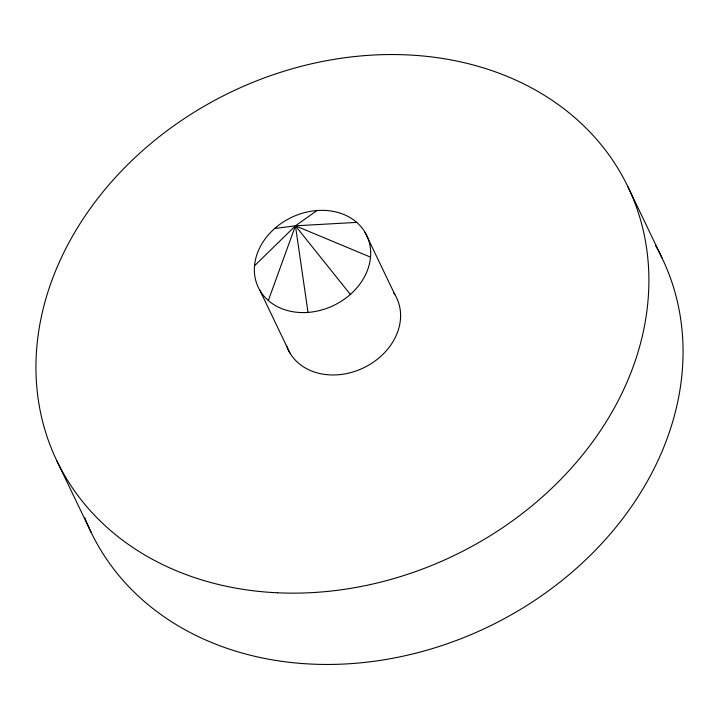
<?xml version="1.0" encoding="UTF-8"?>
<svg xmlns="http://www.w3.org/2000/svg" width="719" height="719" viewBox="0 0 719 719"><rect width="100%" height="100%" fill="white"/><g stroke="black" fill="none" stroke-linecap="round" stroke-linejoin="round"><path stroke-width="1.08" d="M268.322 300.533L295.446 225.811L317.034 210.514M254.517 265.778L295.446 225.811L356.732 222.387M274.694 228.489A60.126 48.829 -25.6 0 1 369.719 244.109A60.126 48.829 -25.6 0 1 293.163 311.785A60.126 48.829 -25.6 0 1 274.694 228.489L295.446 225.811L370.537 257.15M350.36 294.431L295.446 225.811L308.02 312.406M627.84 186.598L662.001 257.905M365.009 232.255L394.902 294.646M260.044 290.665L289.937 353.056M56.999 461.095L91.16 532.402M655.503 245.494A316.702 257.186 -25.6 0 1 487.015 627.426A316.702 257.186 -25.6 0 1 84.716 517.581M393.769 292.849A60.126 48.829 -25.6 0 1 364.021 367.634A60.126 48.829 -25.6 0 1 286.369 345.318M277.444 592.789A316.702 257.186 -25.6 0 0 634.284 201.419A316.702 257.186 -25.6 0 0 115.525 177.332A316.702 257.186 -25.6 0 0 277.444 592.789"/></g></svg>
